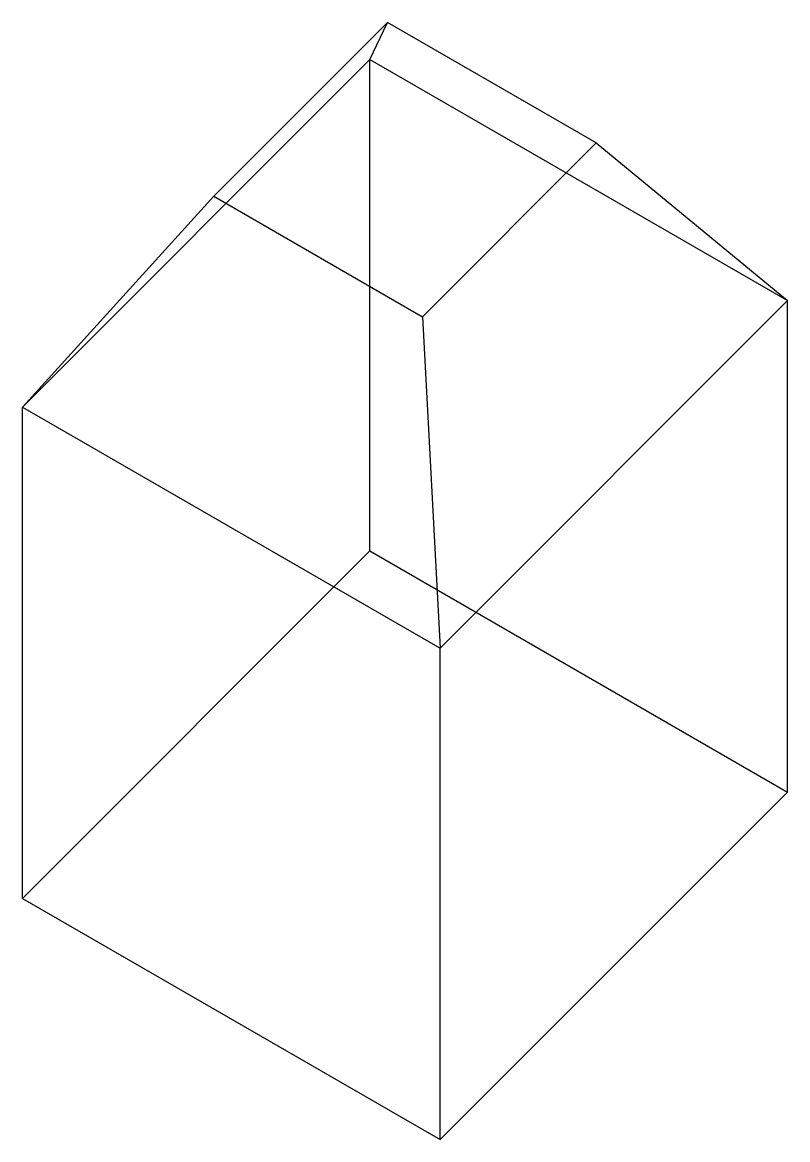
# Model space of a CAD drawing. Extents: x 9.6 to 71.8, y -16.3 to 74.7.
import ezdxf

# ---------------------------------------------------------------- set-up
doc = ezdxf.new("R2010")
doc.units = 0
doc.layers.get('0').update_dxf_attribs({"linetype": 'CONTINUOUS'})

msp = doc.modelspace()

# ---------------------------------------------------------------- linework, layer by layer
for p, q in [((39.279664, 74.675795), (25.137528, 60.533659)), ((37.85311, 71.652967), (39.279664, 74.675795)), ((56.274908, 64.863586), (39.279664, 74.675795)), ((9.568838, 43.368696), (37.85311, 71.652967)), ((37.85311, 31.652967), (37.85311, 71.652967)), ((37.85311, 71.652967), (71.843598, 52.02855)), ((42.132772, 50.721451), (56.274908, 64.863586)), ((56.274908, 64.863586), (71.843598, 52.02855)), ((25.137528, 60.533659), (9.568838, 43.368696)), ((25.137528, 60.533659), (42.132772, 50.721451)), ((43.559326, 23.744278), (71.843598, 52.02855)), ((71.843598, 12.02855), (71.843598, 52.02855)), ((42.132772, 50.721451), (43.559326, 23.744278)), ((9.568838, 3.368696), (9.568838, 43.368696)), ((9.568838, 43.368696), (43.559326, 23.744278)), ((9.568838, 3.368696), (37.85311, 31.652967)), ((37.85311, 31.652967), (71.843598, 12.02855)), ((43.559326, -16.255722), (43.559326, 23.744278)), ((43.559326, -16.255722), (71.843598, 12.02855)), ((9.568838, 3.368696), (43.559326, -16.255722))]:
    msp.add_line(p, q)

doc.saveas('drawing.dxf')
